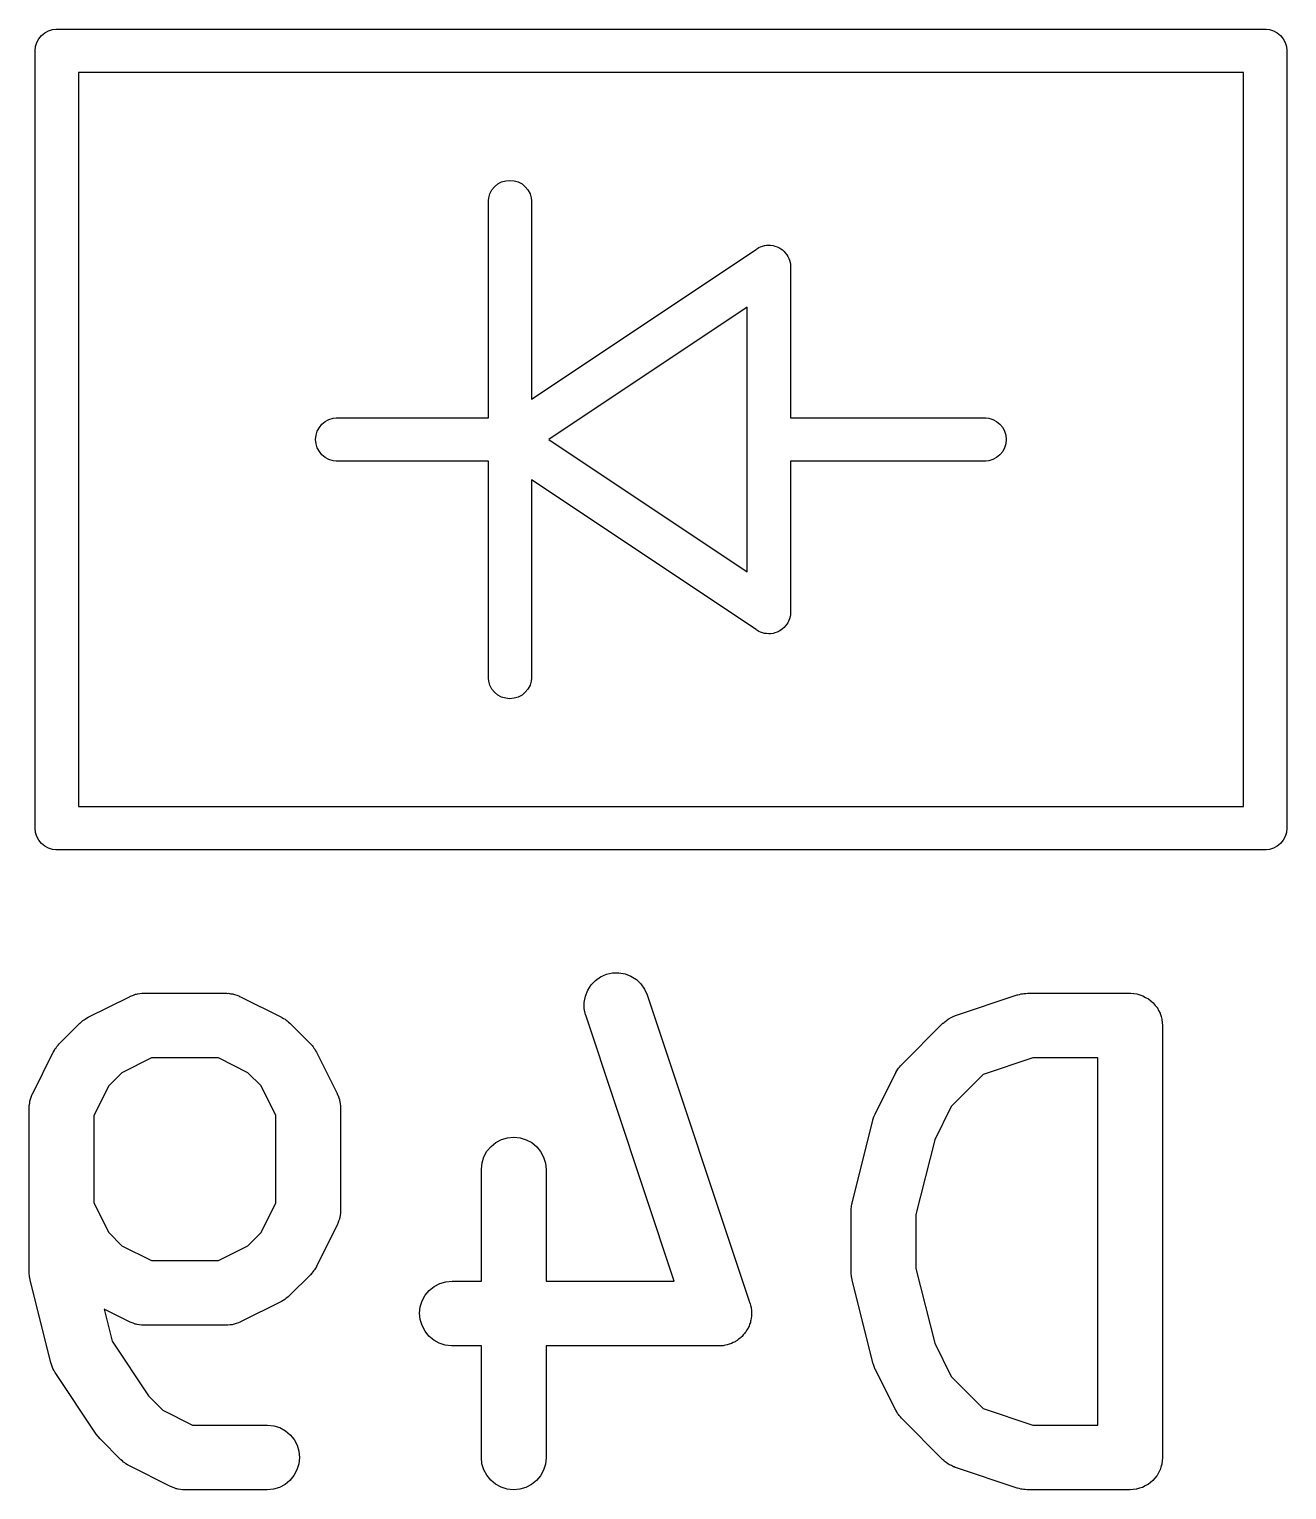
# Model space of a CAD drawing. Extents: x 1.7 to 12.3, y -5.9 to -2.3.
# Drawn here: x 9.2236 to 9.3384, y -2.6153 to -2.4821 of the extents above; entities that cross this region are included whole.
import ezdxf

# ---------------------------------------------------------------- set-up
doc = ezdxf.new("R2010")
doc.units = 0
doc.header["$MEASUREMENT"] = 0
doc.layers.add('BLACK', color=7, linetype='CONTINUOUS')

msp = doc.modelspace()

# ---------------------------------------------------------------- linework, layer by layer
at = {"layer": 'BLACK', "linetype": 'CONTINUOUS'}
for p, q in [((9.22504, -2.48246), (9.22538, -2.48228)), ((9.22538, -2.48228), (9.22575, -2.48216)), ((9.22575, -2.48216), (9.22604, -2.48214)), ((9.22604, -2.48214), (9.22614, -2.48213)), ((9.22614, -2.48213), (9.22624, -2.48214)), ((9.22624, -2.48214), (9.33628, -2.48214)), ((9.33628, -2.48214), (9.33638, -2.48213)), ((9.33638, -2.48213), (9.33647, -2.48214)), ((9.33647, -2.48214), (9.33676, -2.48216)), ((9.33676, -2.48216), (9.33713, -2.48228)), ((9.33713, -2.48228), (9.33747, -2.48246)), ((9.2242, -2.48372), (9.22431, -2.48335)), ((9.22431, -2.48335), (9.2245, -2.48301)), ((9.2245, -2.48301), (9.22474, -2.48271)), ((9.22474, -2.48271), (9.22504, -2.48246)), ((9.33747, -2.48246), (9.33777, -2.48271)), ((9.33777, -2.48271), (9.33802, -2.48301)), ((9.33802, -2.48301), (9.3382, -2.48335)), ((9.3382, -2.48335), (9.33832, -2.48372)), ((9.22416, -2.4841), (9.2242, -2.48372)), ((9.22417, -2.4842), (9.22416, -2.4841)), ((9.22417, -2.55487), (9.22417, -2.4842)), ((9.33832, -2.48372), (9.33835, -2.4841)), ((9.33835, -2.4841), (9.33834, -2.4842)), ((9.33834, -2.4842), (9.33834, -2.55487)), ((9.22811, -2.48607), (9.22811, -2.553)), ((9.33441, -2.48607), (9.22811, -2.48607)), ((9.33441, -2.553), (9.33441, -2.48607)), ((9.26565, -2.49713), (9.26583, -2.49679)), ((9.26583, -2.49679), (9.26608, -2.49649)), ((9.26608, -2.49649), (9.26638, -2.49624)), ((9.26638, -2.49624), (9.26672, -2.49606)), ((9.26672, -2.49606), (9.26709, -2.49594)), ((9.26709, -2.49594), (9.26748, -2.49591)), ((9.26748, -2.49591), (9.26786, -2.49594)), ((9.26786, -2.49594), (9.26824, -2.49606)), ((9.26824, -2.49606), (9.26858, -2.49624)), ((9.26858, -2.49624), (9.26888, -2.49649)), ((9.26888, -2.49649), (9.26912, -2.49679)), ((9.26912, -2.49679), (9.26931, -2.49713)), ((9.26551, -2.49779), (9.26554, -2.4975)), ((9.26551, -2.51757), (9.26551, -2.49779)), ((9.26554, -2.4975), (9.26565, -2.49713)), ((9.26931, -2.49713), (9.26942, -2.4975)), ((9.26942, -2.4975), (9.26945, -2.49779)), ((9.26945, -2.49779), (9.26945, -2.51586)), ((9.26945, -2.51586), (9.28993, -2.50221)), ((9.28993, -2.50221), (9.29, -2.50215)), ((9.29, -2.50215), (9.29009, -2.5021)), ((9.29009, -2.5021), (9.29019, -2.50204)), ((9.29009, -2.5021), (9.29009, -2.5021)), ((9.29019, -2.50204), (9.29034, -2.50196)), ((9.29034, -2.50196), (9.29034, -2.50196)), ((9.29034, -2.50196), (9.29035, -2.50196)), ((9.29035, -2.50196), (9.29052, -2.50191)), ((9.29052, -2.50191), (9.29071, -2.50185)), ((9.29071, -2.50185), (9.29072, -2.50185)), ((9.29072, -2.50185), (9.29087, -2.50183)), ((9.29072, -2.50185), (9.29072, -2.50185)), ((9.29087, -2.50183), (9.2911, -2.50181)), ((9.2911, -2.50181), (9.2911, -2.50181)), ((9.2911, -2.50181), (9.2911, -2.50181)), ((9.2911, -2.50181), (9.29126, -2.50183)), ((9.29126, -2.50183), (9.29149, -2.50185)), ((9.29149, -2.50185), (9.29149, -2.50185)), ((9.29149, -2.50185), (9.29149, -2.50185)), ((9.29149, -2.50185), (9.29164, -2.5019)), ((9.29164, -2.5019), (9.29186, -2.50196)), ((9.29186, -2.50196), (9.29186, -2.50196)), ((9.29186, -2.50196), (9.29186, -2.50196)), ((9.29186, -2.50196), (9.29201, -2.50204)), ((9.29201, -2.50204), (9.2922, -2.50215)), ((9.2922, -2.50215), (9.2922, -2.50215)), ((9.2922, -2.50215), (9.2922, -2.50215)), ((9.2922, -2.50215), (9.29234, -2.50226)), ((9.29234, -2.50226), (9.2925, -2.50239)), ((9.2925, -2.50239), (9.2925, -2.50239)), ((9.2925, -2.50239), (9.2925, -2.50239)), ((9.2925, -2.50239), (9.2926, -2.50252)), ((9.2926, -2.50252), (9.29274, -2.50269)), ((9.29274, -2.50269), (9.29275, -2.50269)), ((9.29275, -2.50269), (9.29275, -2.50269)), ((9.29275, -2.50269), (9.29282, -2.50284)), ((9.29282, -2.50284), (9.29293, -2.50303)), ((9.29293, -2.50303), (9.29293, -2.50303)), ((9.29293, -2.50303), (9.29293, -2.50303)), ((9.29293, -2.50303), (9.29298, -2.50319)), ((9.29298, -2.50319), (9.29304, -2.5034)), ((9.29304, -2.5034), (9.29304, -2.50341)), ((9.29304, -2.50341), (9.29304, -2.50341)), ((9.29304, -2.50341), (9.29306, -2.50355)), ((9.29306, -2.50355), (9.29307, -2.50369)), ((9.29307, -2.50369), (9.29307, -2.50369)), ((9.29307, -2.50369), (9.29308, -2.50379)), ((9.29308, -2.50379), (9.29307, -2.50389)), ((9.29307, -2.50389), (9.29307, -2.51757)), ((9.28913, -2.50747), (9.27103, -2.51954)), ((9.28913, -2.51944), (9.28913, -2.50747)), ((9.25009, -2.51844), (9.25033, -2.51814)), ((9.25033, -2.51814), (9.25063, -2.51789)), ((9.25063, -2.51789), (9.25097, -2.51771)), ((9.25097, -2.51771), (9.25134, -2.5176)), ((9.25134, -2.5176), (9.25163, -2.51757)), ((9.25163, -2.51757), (9.26551, -2.51757)), ((9.29307, -2.51757), (9.31088, -2.51757)), ((9.31088, -2.51757), (9.31117, -2.5176)), ((9.31117, -2.5176), (9.31154, -2.51771)), ((9.31154, -2.51771), (9.31188, -2.51789)), ((9.31188, -2.51789), (9.31218, -2.51814)), ((9.31218, -2.51814), (9.31243, -2.51844)), ((9.24975, -2.51954), (9.24979, -2.51915)), ((9.24979, -2.51992), (9.24975, -2.51954)), ((9.24979, -2.51915), (9.2499, -2.51878)), ((9.2499, -2.51878), (9.25009, -2.51844)), ((9.27103, -2.51954), (9.28913, -2.53161)), ((9.28912, -2.51954), (9.28913, -2.51944)), ((9.28913, -2.51963), (9.28912, -2.51954)), ((9.31243, -2.51844), (9.31261, -2.51878)), ((9.31261, -2.51878), (9.31273, -2.51915)), ((9.31273, -2.51915), (9.31276, -2.51954)), ((9.31276, -2.51954), (9.31273, -2.51992)), ((9.2499, -2.52029), (9.24979, -2.51992)), ((9.25009, -2.52064), (9.2499, -2.52029)), ((9.25033, -2.52094), (9.25009, -2.52064)), ((9.28913, -2.53161), (9.28913, -2.51963)), ((9.31243, -2.52064), (9.31218, -2.52094)), ((9.31261, -2.52029), (9.31243, -2.52064)), ((9.31273, -2.51992), (9.31261, -2.52029)), ((9.25063, -2.52118), (9.25033, -2.52094)), ((9.25097, -2.52137), (9.25063, -2.52118)), ((9.25134, -2.52148), (9.25097, -2.52137)), ((9.25163, -2.52151), (9.25134, -2.52148)), ((9.26551, -2.52151), (9.25163, -2.52151)), ((9.26551, -2.54129), (9.26551, -2.52151)), ((9.31088, -2.52151), (9.29307, -2.52151)), ((9.29307, -2.52151), (9.29307, -2.53519)), ((9.31117, -2.52148), (9.31088, -2.52151)), ((9.31154, -2.52137), (9.31117, -2.52148)), ((9.31188, -2.52118), (9.31154, -2.52137)), ((9.31218, -2.52094), (9.31188, -2.52118)), ((9.28993, -2.53687), (9.26945, -2.52322)), ((9.26945, -2.52322), (9.26945, -2.54129)), ((9.29306, -2.53552), (9.29304, -2.53567)), ((9.29307, -2.53538), (9.29306, -2.53552)), ((9.29307, -2.53519), (9.29308, -2.53528)), ((9.29308, -2.53528), (9.29307, -2.53538)), ((9.29307, -2.53538), (9.29307, -2.53538)), ((9.29, -2.53693), (9.28993, -2.53687)), ((9.29235, -2.53681), (9.2922, -2.53693)), ((9.2925, -2.53668), (9.29235, -2.53681)), ((9.2926, -2.53656), (9.2925, -2.53668)), ((9.2925, -2.53668), (9.2925, -2.53668)), ((9.2925, -2.53668), (9.2925, -2.53668)), ((9.29274, -2.53638), (9.2926, -2.53656)), ((9.29275, -2.53638), (9.29274, -2.53638)), ((9.29282, -2.53624), (9.29275, -2.53638)), ((9.29275, -2.53638), (9.29275, -2.53638)), ((9.29293, -2.53604), (9.29282, -2.53624)), ((9.29298, -2.53588), (9.29293, -2.53604)), ((9.29293, -2.53604), (9.29293, -2.53604)), ((9.29293, -2.53604), (9.29293, -2.53604)), ((9.29304, -2.53567), (9.29298, -2.53588)), ((9.29304, -2.53567), (9.29304, -2.53567)), ((9.29304, -2.53567), (9.29304, -2.53567)), ((9.29009, -2.53698), (9.29, -2.53693)), ((9.29018, -2.53703), (9.29009, -2.53698)), ((9.29009, -2.53698), (9.29009, -2.53698)), ((9.29034, -2.53711), (9.29018, -2.53703)), ((9.29035, -2.53711), (9.29034, -2.53711)), ((9.29034, -2.53711), (9.29034, -2.53711)), ((9.29051, -2.53717), (9.29035, -2.53711)), ((9.29071, -2.53723), (9.29051, -2.53717)), ((9.29072, -2.53723), (9.29071, -2.53723)), ((9.29087, -2.53724), (9.29072, -2.53723)), ((9.29072, -2.53723), (9.29072, -2.53723)), ((9.2911, -2.53726), (9.29087, -2.53724)), ((9.29126, -2.53725), (9.2911, -2.53726)), ((9.2911, -2.53726), (9.2911, -2.53726)), ((9.2911, -2.53726), (9.2911, -2.53726)), ((9.29149, -2.53723), (9.29126, -2.53725)), ((9.29165, -2.53718), (9.29149, -2.53723)), ((9.29149, -2.53723), (9.29149, -2.53723)), ((9.29149, -2.53723), (9.29149, -2.53723)), ((9.29186, -2.53711), (9.29165, -2.53718)), ((9.29203, -2.53702), (9.29186, -2.53711)), ((9.29186, -2.53711), (9.29186, -2.53711)), ((9.29186, -2.53711), (9.29186, -2.53711)), ((9.2922, -2.53693), (9.29203, -2.53702)), ((9.2922, -2.53693), (9.2922, -2.53693)), ((9.2922, -2.53693), (9.2922, -2.53693)), ((9.26554, -2.54158), (9.26551, -2.54129)), ((9.26565, -2.54195), (9.26554, -2.54158)), ((9.26583, -2.54229), (9.26565, -2.54195)), ((9.26931, -2.54195), (9.26912, -2.54229)), ((9.26942, -2.54158), (9.26931, -2.54195)), ((9.26945, -2.54129), (9.26942, -2.54158)), ((9.26608, -2.54259), (9.26583, -2.54229)), ((9.26638, -2.54284), (9.26608, -2.54259)), ((9.26672, -2.54302), (9.26638, -2.54284)), ((9.26709, -2.54313), (9.26672, -2.54302)), ((9.26748, -2.54317), (9.26709, -2.54313)), ((9.26786, -2.54313), (9.26748, -2.54317)), ((9.26824, -2.54302), (9.26786, -2.54313)), ((9.26858, -2.54284), (9.26824, -2.54302)), ((9.26888, -2.54259), (9.26858, -2.54284)), ((9.26912, -2.54229), (9.26888, -2.54259)), ((9.22811, -2.553), (9.33441, -2.553)), ((9.22416, -2.55497), (9.22417, -2.55487)), ((9.2242, -2.55536), (9.22416, -2.55497)), ((9.22431, -2.55573), (9.2242, -2.55536)), ((9.33832, -2.55536), (9.3382, -2.55573)), ((9.33835, -2.55497), (9.33832, -2.55536)), ((9.33834, -2.55487), (9.33835, -2.55497)), ((9.2245, -2.55607), (9.22431, -2.55573)), ((9.22474, -2.55637), (9.2245, -2.55607)), ((9.22504, -2.55662), (9.22474, -2.55637)), ((9.22538, -2.5568), (9.22504, -2.55662)), ((9.22575, -2.55691), (9.22538, -2.5568)), ((9.33713, -2.5568), (9.33676, -2.55691)), ((9.33747, -2.55662), (9.33713, -2.5568)), ((9.33777, -2.55637), (9.33747, -2.55662)), ((9.33802, -2.55607), (9.33777, -2.55637)), ((9.3382, -2.55573), (9.33802, -2.55607)), ((9.22604, -2.55694), (9.22575, -2.55691)), ((9.22614, -2.55695), (9.22604, -2.55694)), ((9.22624, -2.55694), (9.22614, -2.55695)), ((9.33628, -2.55694), (9.22624, -2.55694)), ((9.33638, -2.55695), (9.33628, -2.55694)), ((9.33647, -2.55694), (9.33638, -2.55695)), ((9.33676, -2.55691), (9.33647, -2.55694)), ((9.27528, -2.56886), (9.27575, -2.56853)), ((9.27575, -2.56853), (9.27628, -2.5683)), ((9.27628, -2.5683), (9.27684, -2.56817)), ((9.27684, -2.56817), (9.27742, -2.56816)), ((9.27742, -2.56816), (9.27799, -2.56826)), ((9.27799, -2.56826), (9.27852, -2.56847)), ((9.27852, -2.56847), (9.27901, -2.56878)), ((9.27901, -2.56878), (9.27943, -2.56917)), ((9.23314, -2.57019), (9.23333, -2.57012)), ((9.23333, -2.57012), (9.23342, -2.57011)), ((9.23342, -2.57011), (9.2335, -2.57008)), ((9.2335, -2.57008), (9.2337, -2.57006)), ((9.2337, -2.57006), (9.2339, -2.57003)), ((9.2339, -2.57003), (9.23399, -2.57003)), ((9.23399, -2.57003), (9.23408, -2.57003)), ((9.23408, -2.57003), (9.24157, -2.57003)), ((9.24157, -2.57003), (9.24162, -2.57003)), ((9.24162, -2.57003), (9.2417, -2.57004)), ((9.2417, -2.57004), (9.24179, -2.57003)), ((9.24179, -2.57003), (9.24199, -2.57007)), ((9.24199, -2.57007), (9.24219, -2.57009)), ((9.24219, -2.57009), (9.24227, -2.57012)), ((9.24227, -2.57012), (9.24236, -2.57013)), ((9.24236, -2.57013), (9.24255, -2.5702)), ((9.27436, -2.57029), (9.27457, -2.56976)), ((9.27457, -2.56976), (9.27488, -2.56927)), ((9.27488, -2.56927), (9.27528, -2.56886)), ((9.27943, -2.56917), (9.27976, -2.56964)), ((9.27976, -2.56964), (9.28, -2.57017)), ((9.28, -2.57017), (9.28937, -2.59829)), ((9.30813, -2.57205), (9.31376, -2.57018)), ((9.31376, -2.57018), (9.3138, -2.57016)), ((9.3138, -2.57016), (9.31396, -2.57013)), ((9.31396, -2.57013), (9.31412, -2.57008)), ((9.31412, -2.57008), (9.31424, -2.57007)), ((9.31424, -2.57007), (9.31436, -2.57004)), ((9.31436, -2.57004), (9.31453, -2.57004)), ((9.31453, -2.57004), (9.31469, -2.57003)), ((9.31469, -2.57003), (9.32406, -2.57003)), ((9.32406, -2.57003), (9.32408, -2.57003)), ((9.32408, -2.57003), (9.32408, -2.57003)), ((9.32408, -2.57003), (9.32409, -2.57003)), ((9.32409, -2.57003), (9.32411, -2.57003)), ((9.32411, -2.57003), (9.32438, -2.57006)), ((9.32438, -2.57006), (9.32466, -2.57009)), ((9.32466, -2.57009), (9.32467, -2.57009)), ((9.32467, -2.57009), (9.32468, -2.57009)), ((9.32468, -2.57009), (9.32494, -2.57017)), ((9.32494, -2.57017), (9.32521, -2.57026)), ((9.22901, -2.57221), (9.23276, -2.57034)), ((9.23276, -2.57034), (9.23279, -2.57032)), ((9.23279, -2.57032), (9.23287, -2.57029)), ((9.23287, -2.57029), (9.23295, -2.57025)), ((9.23295, -2.57025), (9.23314, -2.57019)), ((9.24255, -2.5702), (9.24274, -2.57026)), ((9.24274, -2.57026), (9.24281, -2.57031)), ((9.24281, -2.57031), (9.2429, -2.57034)), ((9.2429, -2.57034), (9.24664, -2.57221)), ((9.27425, -2.57086), (9.27436, -2.57029)), ((9.27426, -2.57143), (9.27425, -2.57086)), ((9.27438, -2.572), (9.27426, -2.57143)), ((9.32521, -2.57026), (9.32522, -2.57026)), ((9.32522, -2.57026), (9.32523, -2.57026)), ((9.32523, -2.57026), (9.32547, -2.5704)), ((9.32547, -2.5704), (9.32572, -2.57053)), ((9.32572, -2.57053), (9.32572, -2.57054)), ((9.32572, -2.57054), (9.32573, -2.57054)), ((9.32573, -2.57054), (9.32595, -2.57072)), ((9.32595, -2.57072), (9.32616, -2.5709)), ((9.32616, -2.5709), (9.32617, -2.57091)), ((9.32617, -2.57091), (9.32617, -2.57091)), ((9.32617, -2.57091), (9.32635, -2.57113)), ((9.32635, -2.57113), (9.32652, -2.57134)), ((9.32652, -2.57134), (9.32653, -2.57135)), ((9.32653, -2.57135), (9.32654, -2.57136)), ((9.32654, -2.57136), (9.32666, -2.57161)), ((9.22636, -2.57464), (9.22824, -2.57276)), ((9.22824, -2.57276), (9.22827, -2.57274)), ((9.22827, -2.57274), (9.2284, -2.57263)), ((9.2284, -2.57263), (9.22852, -2.57252)), ((9.22852, -2.57252), (9.22862, -2.57245)), ((9.22862, -2.57245), (9.22872, -2.57238)), ((9.22872, -2.57238), (9.22886, -2.5723)), ((9.22886, -2.5723), (9.22901, -2.57221)), ((9.24664, -2.57221), (9.24668, -2.57223)), ((9.24668, -2.57223), (9.24682, -2.57232)), ((9.24682, -2.57232), (9.24697, -2.5724)), ((9.24697, -2.5724), (9.24706, -2.57248)), ((9.24706, -2.57248), (9.24716, -2.57254)), ((9.24716, -2.57254), (9.24728, -2.57266)), ((9.24728, -2.57266), (9.24741, -2.57276)), ((9.24741, -2.57276), (9.24929, -2.57464)), ((9.27439, -2.57204), (9.27438, -2.572)), ((9.28247, -2.59627), (9.27439, -2.57204)), ((9.30323, -2.57651), (9.30698, -2.57276)), ((9.30698, -2.57276), (9.30701, -2.57274)), ((9.30701, -2.57274), (9.30708, -2.57268)), ((9.30708, -2.57268), (9.30714, -2.57262)), ((9.30714, -2.57262), (9.3073, -2.5725)), ((9.3073, -2.5725), (9.30746, -2.57238)), ((9.30746, -2.57238), (9.30754, -2.57234)), ((9.30754, -2.57234), (9.30761, -2.57229)), ((9.30761, -2.57229), (9.30779, -2.5722)), ((9.30779, -2.5722), (9.30797, -2.57211)), ((9.30797, -2.57211), (9.30805, -2.57209)), ((9.30805, -2.57209), (9.30813, -2.57205)), ((9.32666, -2.57161), (9.32679, -2.57185)), ((9.32679, -2.57185), (9.3268, -2.57186)), ((9.3268, -2.57186), (9.3268, -2.57187)), ((9.3268, -2.57187), (9.32688, -2.57214)), ((9.32688, -2.57214), (9.32696, -2.5724)), ((9.32696, -2.5724), (9.32696, -2.57241)), ((9.32696, -2.57241), (9.32696, -2.57242)), ((9.32696, -2.57242), (9.32699, -2.5727)), ((9.32699, -2.5727), (9.32702, -2.57298)), ((9.32702, -2.57298), (9.32702, -2.61235)), ((9.22394, -2.57916), (9.22581, -2.57541)), ((9.22581, -2.57541), (9.22583, -2.57537)), ((9.22583, -2.57537), (9.22592, -2.57523)), ((9.22592, -2.57523), (9.226, -2.57508)), ((9.226, -2.57508), (9.22608, -2.57499)), ((9.22608, -2.57499), (9.22614, -2.57489)), ((9.22614, -2.57489), (9.22626, -2.57477)), ((9.22626, -2.57477), (9.22636, -2.57464)), ((9.24929, -2.57464), (9.24932, -2.57467)), ((9.24932, -2.57467), (9.24942, -2.5748)), ((9.24942, -2.5748), (9.24953, -2.57492)), ((9.24953, -2.57492), (9.2496, -2.57502)), ((9.2496, -2.57502), (9.24968, -2.57512)), ((9.24968, -2.57512), (9.24975, -2.57527)), ((9.24975, -2.57527), (9.24984, -2.57541)), ((9.24984, -2.57541), (9.25171, -2.57916)), ((9.23477, -2.57593), (9.23208, -2.57728)), ((9.24088, -2.57593), (9.23477, -2.57593)), ((9.24358, -2.57728), (9.24088, -2.57593)), ((9.30294, -2.57686), (9.30301, -2.57676)), ((9.30301, -2.57676), (9.30312, -2.57664)), ((9.30312, -2.57664), (9.30323, -2.57651)), ((9.31517, -2.57593), (9.31066, -2.57743)), ((9.32111, -2.57593), (9.31517, -2.57593)), ((9.32111, -2.6094), (9.32111, -2.57593)), ((9.23208, -2.57728), (9.23088, -2.57848)), ((9.24477, -2.57848), (9.24358, -2.57728)), ((9.3008, -2.58103), (9.30268, -2.57728)), ((9.30268, -2.57728), (9.30269, -2.57725)), ((9.30269, -2.57725), (9.30278, -2.57711)), ((9.30278, -2.57711), (9.30286, -2.57696)), ((9.30286, -2.57696), (9.30294, -2.57686)), ((9.31066, -2.57743), (9.30774, -2.58035)), ((9.2238, -2.57951), (9.22386, -2.57931)), ((9.22386, -2.57931), (9.2239, -2.57924)), ((9.2239, -2.57924), (9.22394, -2.57916)), ((9.23088, -2.57848), (9.22953, -2.58117)), ((9.24612, -2.58117), (9.24477, -2.57848)), ((9.25171, -2.57916), (9.25173, -2.57919)), ((9.25173, -2.57919), (9.25176, -2.57928)), ((9.25176, -2.57928), (9.2518, -2.57935)), ((9.2518, -2.57935), (9.25186, -2.57955)), ((9.22362, -2.58044), (9.22363, -2.58035)), ((9.22362, -2.58048), (9.22362, -2.58044)), ((9.22362, -2.59548), (9.22362, -2.58048)), ((9.22363, -2.58026), (9.22367, -2.58006)), ((9.22363, -2.58035), (9.22363, -2.58026)), ((9.22367, -2.58006), (9.22369, -2.57986)), ((9.22369, -2.57986), (9.22371, -2.57978)), ((9.22371, -2.57978), (9.22373, -2.57969)), ((9.22373, -2.57969), (9.2238, -2.57951)), ((9.25186, -2.57955), (9.25193, -2.57973)), ((9.25193, -2.57973), (9.25194, -2.57982)), ((9.25194, -2.57982), (9.25197, -2.5799)), ((9.25197, -2.5799), (9.25199, -2.5801)), ((9.25199, -2.5801), (9.25202, -2.5803)), ((9.25202, -2.5803), (9.25202, -2.58039)), ((9.25202, -2.58039), (9.25203, -2.58048)), ((9.25203, -2.58048), (9.25203, -2.58985)), ((9.30774, -2.58035), (9.30623, -2.58338)), ((9.22953, -2.58117), (9.22953, -2.58915)), ((9.24612, -2.58915), (9.24612, -2.58117)), ((9.2987, -2.58913), (9.30058, -2.58164)), ((9.30058, -2.58164), (9.30059, -2.5816)), ((9.30059, -2.58157), (9.30069, -2.58131)), ((9.30059, -2.58158), (9.30059, -2.58157)), ((9.30059, -2.5816), (9.30059, -2.58158)), ((9.30069, -2.58131), (9.30079, -2.58106)), ((9.30079, -2.58106), (9.3008, -2.58104)), ((9.3008, -2.58104), (9.3008, -2.58103)), ((9.2662, -2.58363), (9.26672, -2.58336)), ((9.26672, -2.58336), (9.26727, -2.5832)), ((9.26727, -2.5832), (9.26784, -2.58315)), ((9.26784, -2.58315), (9.26842, -2.58321)), ((9.26842, -2.58321), (9.26897, -2.58338)), ((9.26897, -2.58338), (9.26947, -2.58365)), ((9.30623, -2.58338), (9.30452, -2.59021)), ((9.26511, -2.58494), (9.26538, -2.58443)), ((9.26538, -2.58443), (9.26576, -2.58399)), ((9.26576, -2.58399), (9.2662, -2.58363)), ((9.26947, -2.58365), (9.26992, -2.58402)), ((9.26992, -2.58402), (9.27028, -2.58447)), ((9.27028, -2.58447), (9.27055, -2.58498)), ((9.26487, -2.58606), (9.26493, -2.58549)), ((9.26487, -2.5861), (9.26487, -2.58606)), ((9.26487, -2.59627), (9.26487, -2.5861)), ((9.26493, -2.58549), (9.26511, -2.58494)), ((9.27055, -2.58498), (9.27072, -2.58553)), ((9.27072, -2.58553), (9.27077, -2.5861)), ((9.27077, -2.5861), (9.27077, -2.59627)), ((9.22953, -2.58915), (9.23088, -2.59185)), ((9.24477, -2.59185), (9.24612, -2.58915)), ((9.25202, -2.59007), (9.25198, -2.59026)), ((9.25203, -2.58989), (9.25202, -2.58998)), ((9.25202, -2.58998), (9.25202, -2.59007)), ((9.25203, -2.58985), (9.25203, -2.58989)), ((9.29861, -2.58981), (9.29862, -2.58976)), ((9.29861, -2.58985), (9.29861, -2.58981)), ((9.29861, -2.59548), (9.29861, -2.58985)), ((9.29862, -2.5897), (9.29865, -2.58947)), ((9.29862, -2.58976), (9.29862, -2.5897)), ((9.29865, -2.58947), (9.29868, -2.58924)), ((9.29868, -2.58924), (9.29869, -2.58919)), ((9.29869, -2.58919), (9.2987, -2.58913)), ((9.25171, -2.59117), (9.24984, -2.59492)), ((9.25175, -2.59109), (9.25171, -2.59117)), ((9.25179, -2.59101), (9.25175, -2.59109)), ((9.25185, -2.59082), (9.25179, -2.59101)), ((9.25192, -2.59063), (9.25185, -2.59082)), ((9.25194, -2.59055), (9.25192, -2.59063)), ((9.25196, -2.59046), (9.25194, -2.59055)), ((9.25198, -2.59026), (9.25196, -2.59046)), ((9.30452, -2.59021), (9.30452, -2.59511)), ((9.23088, -2.59185), (9.23208, -2.59305)), ((9.24358, -2.59305), (9.24477, -2.59185)), ((9.23208, -2.59305), (9.23477, -2.5944)), ((9.24088, -2.5944), (9.24358, -2.59305)), ((9.22363, -2.59553), (9.22362, -2.59548)), ((9.23477, -2.5944), (9.24088, -2.5944)), ((9.24951, -2.59544), (9.24939, -2.59556)), ((9.24957, -2.59534), (9.24951, -2.59544)), ((9.24965, -2.59524), (9.24957, -2.59534)), ((9.24973, -2.5951), (9.24965, -2.59524)), ((9.24982, -2.59496), (9.24973, -2.5951)), ((9.24984, -2.59492), (9.24982, -2.59496)), ((9.29862, -2.59553), (9.29861, -2.59548)), ((9.30452, -2.59511), (9.30623, -2.60194)), ((9.22363, -2.59558), (9.22363, -2.59553)), ((9.22366, -2.59581), (9.22363, -2.59558)), ((9.22368, -2.59605), (9.22366, -2.59581)), ((9.2237, -2.5961), (9.22368, -2.59605)), ((9.2237, -2.59615), (9.2237, -2.5961)), ((9.22371, -2.59619), (9.2237, -2.59615)), ((9.22559, -2.60369), (9.22371, -2.59619)), ((9.24929, -2.59569), (9.24741, -2.59756)), ((9.24939, -2.59556), (9.24929, -2.59569)), ((9.26012, -2.59713), (9.26056, -2.59677)), ((9.26056, -2.59677), (9.26107, -2.59649)), ((9.26107, -2.59649), (9.26162, -2.59633)), ((9.26162, -2.59633), (9.2622, -2.59627)), ((9.2622, -2.59627), (9.26487, -2.59627)), ((9.27077, -2.59627), (9.28247, -2.59627)), ((9.29862, -2.59558), (9.29862, -2.59553)), ((9.29865, -2.59581), (9.29862, -2.59558)), ((9.29867, -2.59605), (9.29865, -2.59581)), ((9.29869, -2.5961), (9.29867, -2.59605)), ((9.29869, -2.59615), (9.29869, -2.5961)), ((9.2987, -2.59619), (9.29869, -2.59615)), ((9.30058, -2.60369), (9.2987, -2.59619)), ((9.24664, -2.59812), (9.2429, -2.59999)), ((9.24679, -2.59803), (9.24664, -2.59812)), ((9.24693, -2.59795), (9.24679, -2.59803)), ((9.24703, -2.59787), (9.24693, -2.59795)), ((9.24713, -2.59781), (9.24703, -2.59787)), ((9.24725, -2.5977), (9.24713, -2.59781)), ((9.24738, -2.59759), (9.24725, -2.5977)), ((9.24741, -2.59756), (9.24738, -2.59759)), ((9.2593, -2.59863), (9.25948, -2.59808)), ((9.25948, -2.59808), (9.25975, -2.59757)), ((9.25975, -2.59757), (9.26012, -2.59713)), ((9.23276, -2.59999), (9.23046, -2.59884)), ((9.23046, -2.59884), (9.23119, -2.60176)), ((9.25924, -2.5992), (9.2593, -2.59863)), ((9.2593, -2.59978), (9.25924, -2.5992)), ((9.28937, -2.59829), (9.28938, -2.59833)), ((9.28938, -2.59833), (9.28942, -2.5985)), ((9.28942, -2.5985), (9.28947, -2.59867)), ((9.28947, -2.59867), (9.28948, -2.59878)), ((9.28948, -2.59878), (9.2895, -2.59889)), ((9.28951, -2.59947), (9.28948, -2.59964)), ((9.2895, -2.59889), (9.28951, -2.59907)), ((9.28951, -2.59907), (9.28952, -2.59925)), ((9.28952, -2.59925), (9.28951, -2.59936)), ((9.28951, -2.59936), (9.28951, -2.59947)), ((9.23284, -2.60002), (9.23276, -2.59999)), ((9.23291, -2.60006), (9.23284, -2.60002)), ((9.2331, -2.60012), (9.23291, -2.60006)), ((9.23329, -2.6002), (9.2331, -2.60012)), ((9.23338, -2.60021), (9.23329, -2.6002)), ((9.23346, -2.60024), (9.23338, -2.60021)), ((9.23366, -2.60026), (9.23346, -2.60024)), ((9.23386, -2.60029), (9.23366, -2.60026)), ((9.23395, -2.60029), (9.23386, -2.60029)), ((9.23403, -2.6003), (9.23395, -2.60029)), ((9.23408, -2.6003), (9.23403, -2.6003)), ((9.24157, -2.6003), (9.23408, -2.6003)), ((9.24166, -2.60029), (9.24157, -2.6003)), ((9.24175, -2.6003), (9.24166, -2.60029)), ((9.24195, -2.60027), (9.24175, -2.6003)), ((9.24215, -2.60025), (9.24195, -2.60027)), ((9.24223, -2.60022), (9.24215, -2.60025)), ((9.24232, -2.60021), (9.24223, -2.60022)), ((9.24251, -2.60014), (9.24232, -2.60021)), ((9.2427, -2.60008), (9.24251, -2.60014)), ((9.24278, -2.60004), (9.2427, -2.60008)), ((9.24286, -2.60001), (9.24278, -2.60004)), ((9.2429, -2.59999), (9.24286, -2.60001)), ((9.25946, -2.60033), (9.2593, -2.59978)), ((9.25973, -2.60084), (9.25946, -2.60033)), ((9.2891, -2.60072), (9.28902, -2.60088)), ((9.2892, -2.60057), (9.2891, -2.60072)), ((9.28924, -2.60047), (9.2892, -2.60057)), ((9.28929, -2.60037), (9.28924, -2.60047)), ((9.28934, -2.6002), (9.28929, -2.60037)), ((9.28941, -2.60004), (9.28934, -2.6002)), ((9.28943, -2.59993), (9.28941, -2.60004)), ((9.28946, -2.59982), (9.28943, -2.59993)), ((9.28948, -2.59964), (9.28946, -2.59982)), ((9.23119, -2.60176), (9.2345, -2.60672)), ((9.26009, -2.60129), (9.25973, -2.60084)), ((9.26053, -2.60166), (9.26009, -2.60129)), ((9.26103, -2.60194), (9.26053, -2.60166)), ((9.26158, -2.60211), (9.26103, -2.60194)), ((9.26216, -2.60218), (9.26158, -2.60211)), ((9.28703, -2.60213), (9.28692, -2.60216)), ((9.28714, -2.60212), (9.28703, -2.60213)), ((9.28731, -2.60207), (9.28714, -2.60212)), ((9.28748, -2.60203), (9.28731, -2.60207)), ((9.28759, -2.60199), (9.28748, -2.60203)), ((9.28769, -2.60195), (9.28759, -2.60199)), ((9.28785, -2.60187), (9.28769, -2.60195)), ((9.28801, -2.6018), (9.28785, -2.60187)), ((9.2881, -2.60174), (9.28801, -2.6018)), ((9.2882, -2.60168), (9.2881, -2.60174)), ((9.28834, -2.60157), (9.2882, -2.60168)), ((9.28848, -2.60147), (9.28834, -2.60157)), ((9.28856, -2.60139), (9.28848, -2.60147)), ((9.28865, -2.60132), (9.28856, -2.60139)), ((9.28876, -2.60118), (9.28865, -2.60132)), ((9.28888, -2.60106), (9.28876, -2.60118)), ((9.28895, -2.60096), (9.28888, -2.60106)), ((9.28902, -2.60088), (9.28895, -2.60096)), ((9.30623, -2.60194), (9.30774, -2.60497)), ((9.2622, -2.60218), (9.26216, -2.60218)), ((9.26487, -2.60218), (9.2622, -2.60218)), ((9.26487, -2.61235), (9.26487, -2.60218)), ((9.28657, -2.60218), (9.27077, -2.60218)), ((9.27077, -2.60218), (9.27077, -2.61235)), ((9.28674, -2.60216), (9.28657, -2.60218)), ((9.28692, -2.60216), (9.28674, -2.60216)), ((9.22565, -2.60388), (9.22559, -2.60369)), ((9.22571, -2.60407), (9.22565, -2.60388)), ((9.22575, -2.60415), (9.22571, -2.60407)), ((9.22578, -2.60423), (9.22575, -2.60415)), ((9.22588, -2.6044), (9.22578, -2.60423)), ((9.22597, -2.60458), (9.22588, -2.6044)), ((9.22599, -2.60461), (9.22597, -2.60458)), ((9.22974, -2.61024), (9.22599, -2.60461)), ((9.30058, -2.6037), (9.30058, -2.60369)), ((9.30058, -2.60372), (9.30058, -2.6037)), ((9.30068, -2.60397), (9.30058, -2.60372)), ((9.30077, -2.60423), (9.30068, -2.60397)), ((9.30078, -2.60425), (9.30077, -2.60423)), ((9.30078, -2.60426), (9.30078, -2.60425)), ((9.3008, -2.60429), (9.30078, -2.60426)), ((9.30268, -2.60804), (9.3008, -2.60429)), ((9.30774, -2.60497), (9.31066, -2.60789)), ((9.2345, -2.60672), (9.23582, -2.60805)), ((9.23582, -2.60805), (9.23852, -2.6094)), ((9.30276, -2.60818), (9.30268, -2.60804)), ((9.30284, -2.60833), (9.30276, -2.60818)), ((9.30292, -2.60843), (9.30284, -2.60833)), ((9.30298, -2.60853), (9.30292, -2.60843)), ((9.3031, -2.60865), (9.30298, -2.60853)), ((9.3032, -2.60878), (9.3031, -2.60865)), ((9.30323, -2.60881), (9.3032, -2.60878)), ((9.31066, -2.60789), (9.31517, -2.6094)), ((9.23852, -2.6094), (9.24532, -2.6094)), ((9.24532, -2.6094), (9.24537, -2.6094)), ((9.24537, -2.6094), (9.24594, -2.60946)), ((9.24594, -2.60946), (9.24649, -2.60963)), ((9.24649, -2.60963), (9.24699, -2.60991)), ((9.24699, -2.60991), (9.24743, -2.61028)), ((9.30698, -2.61256), (9.30323, -2.60881)), ((9.31517, -2.6094), (9.32111, -2.6094)), ((9.22992, -2.61045), (9.22974, -2.61024)), ((9.23008, -2.61066), (9.22992, -2.61045)), ((9.23011, -2.61068), (9.23008, -2.61066)), ((9.23011, -2.61069), (9.23011, -2.61068)), ((9.23011, -2.61068), (9.23011, -2.61068)), ((9.23011, -2.61068), (9.23011, -2.61068)), ((9.23199, -2.61256), (9.23011, -2.61069)), ((9.24743, -2.61028), (9.24779, -2.61073)), ((9.24779, -2.61073), (9.24806, -2.61124)), ((9.24806, -2.61124), (9.24822, -2.61179)), ((9.23212, -2.61267), (9.23199, -2.61256)), ((9.23223, -2.61278), (9.23212, -2.61267)), ((9.23234, -2.61285), (9.23223, -2.61278)), ((9.24822, -2.61179), (9.24828, -2.61237)), ((9.24828, -2.61237), (9.24822, -2.61294)), ((9.26492, -2.61292), (9.26487, -2.61235)), ((9.27077, -2.61239), (9.27071, -2.61296)), ((9.27077, -2.61235), (9.27077, -2.61239)), ((9.30705, -2.61262), (9.30698, -2.61256)), ((9.3071, -2.61268), (9.30705, -2.61262)), ((9.30727, -2.6128), (9.3071, -2.61268)), ((9.32699, -2.61267), (9.32696, -2.61294)), ((9.32702, -2.61239), (9.32699, -2.61267)), ((9.32702, -2.61235), (9.32702, -2.61237)), ((9.32702, -2.61237), (9.32702, -2.61237)), ((9.32702, -2.61237), (9.32702, -2.61237)), ((9.32702, -2.61237), (9.32702, -2.61239)), ((9.23243, -2.61293), (9.23234, -2.61285)), ((9.23258, -2.61301), (9.23243, -2.61293)), ((9.23272, -2.6131), (9.23258, -2.61301)), ((9.23276, -2.61311), (9.23272, -2.6131)), ((9.2365, -2.61499), (9.23276, -2.61311)), ((9.24777, -2.614), (9.2474, -2.61444)), ((9.24805, -2.61349), (9.24777, -2.614)), ((9.24822, -2.61294), (9.24805, -2.61349)), ((9.26509, -2.61347), (9.26492, -2.61292)), ((9.26536, -2.61398), (9.26509, -2.61347)), ((9.26573, -2.61443), (9.26536, -2.61398)), ((9.27026, -2.61402), (9.26989, -2.61446)), ((9.27054, -2.61351), (9.27026, -2.61402)), ((9.27071, -2.61296), (9.27054, -2.61351)), ((9.30742, -2.61293), (9.30727, -2.6128)), ((9.3075, -2.61297), (9.30742, -2.61293)), ((9.30757, -2.61302), (9.3075, -2.61297)), ((9.30775, -2.6131), (9.30757, -2.61302)), ((9.30793, -2.6132), (9.30775, -2.6131)), ((9.30801, -2.61322), (9.30793, -2.6132)), ((9.30809, -2.61326), (9.30801, -2.61322)), ((9.30813, -2.61327), (9.30809, -2.61326)), ((9.31376, -2.61515), (9.30813, -2.61327)), ((9.3265, -2.61402), (9.32632, -2.61423)), ((9.32651, -2.61401), (9.3265, -2.61402)), ((9.32664, -2.61376), (9.32651, -2.614)), ((9.32651, -2.614), (9.32651, -2.61401)), ((9.32678, -2.61351), (9.32664, -2.61376)), ((9.32679, -2.61349), (9.32678, -2.6135)), ((9.32678, -2.6135), (9.32678, -2.61351)), ((9.32687, -2.61323), (9.32679, -2.61349)), ((9.32695, -2.61296), (9.32687, -2.61323)), ((9.32696, -2.61294), (9.32695, -2.61295)), ((9.32695, -2.61295), (9.32695, -2.61296)), ((9.23659, -2.61502), (9.2365, -2.61499)), ((9.23666, -2.61506), (9.23659, -2.61502)), ((9.23685, -2.61512), (9.23666, -2.61506)), ((9.23704, -2.6152), (9.23685, -2.61512)), ((9.23713, -2.61521), (9.23704, -2.6152)), ((9.23721, -2.61524), (9.23713, -2.61521)), ((9.23741, -2.61526), (9.23721, -2.61524)), ((9.23761, -2.61529), (9.23741, -2.61526)), ((9.2377, -2.61529), (9.23761, -2.61529)), ((9.23778, -2.6153), (9.2377, -2.61529)), ((9.23783, -2.6153), (9.23778, -2.6153)), ((9.24532, -2.6153), (9.23783, -2.6153)), ((9.2459, -2.61524), (9.24532, -2.6153)), ((9.24645, -2.61508), (9.2459, -2.61524)), ((9.24696, -2.61481), (9.24645, -2.61508)), ((9.2474, -2.61444), (9.24696, -2.61481)), ((9.26617, -2.6148), (9.26573, -2.61443)), ((9.26668, -2.61507), (9.26617, -2.6148)), ((9.26723, -2.61524), (9.26668, -2.61507)), ((9.2678, -2.6153), (9.26723, -2.61524)), ((9.26837, -2.61525), (9.2678, -2.6153)), ((9.26893, -2.61509), (9.26837, -2.61525)), ((9.26944, -2.61482), (9.26893, -2.61509)), ((9.26989, -2.61446), (9.26944, -2.61482)), ((9.31392, -2.61519), (9.31376, -2.61515)), ((9.31408, -2.61524), (9.31392, -2.61519)), ((9.3142, -2.61525), (9.31408, -2.61524)), ((9.31432, -2.61528), (9.3142, -2.61525)), ((9.31448, -2.61528), (9.31432, -2.61528)), ((9.31465, -2.6153), (9.31448, -2.61528)), ((9.31469, -2.6153), (9.31465, -2.6153)), ((9.32406, -2.6153), (9.31469, -2.6153)), ((9.32434, -2.61527), (9.32406, -2.6153)), ((9.32462, -2.61525), (9.32434, -2.61527)), ((9.32463, -2.61525), (9.32462, -2.61525)), ((9.32464, -2.61524), (9.32463, -2.61525)), ((9.3249, -2.61516), (9.32464, -2.61524)), ((9.32517, -2.61509), (9.3249, -2.61516)), ((9.32518, -2.61508), (9.32517, -2.61509)), ((9.32519, -2.61508), (9.32518, -2.61508)), ((9.32544, -2.61495), (9.32519, -2.61508)), ((9.32568, -2.61482), (9.32544, -2.61495)), ((9.32569, -2.61481), (9.32568, -2.61482)), ((9.3257, -2.61481), (9.32569, -2.61481)), ((9.32592, -2.61463), (9.3257, -2.61481)), ((9.32613, -2.61446), (9.32592, -2.61463)), ((9.32614, -2.61445), (9.32613, -2.61446)), ((9.32632, -2.61423), (9.32614, -2.61444)), ((9.32614, -2.61444), (9.32614, -2.61445))]:
    msp.add_line(p, q, dxfattribs=at)

doc.saveas('drawing.dxf')
